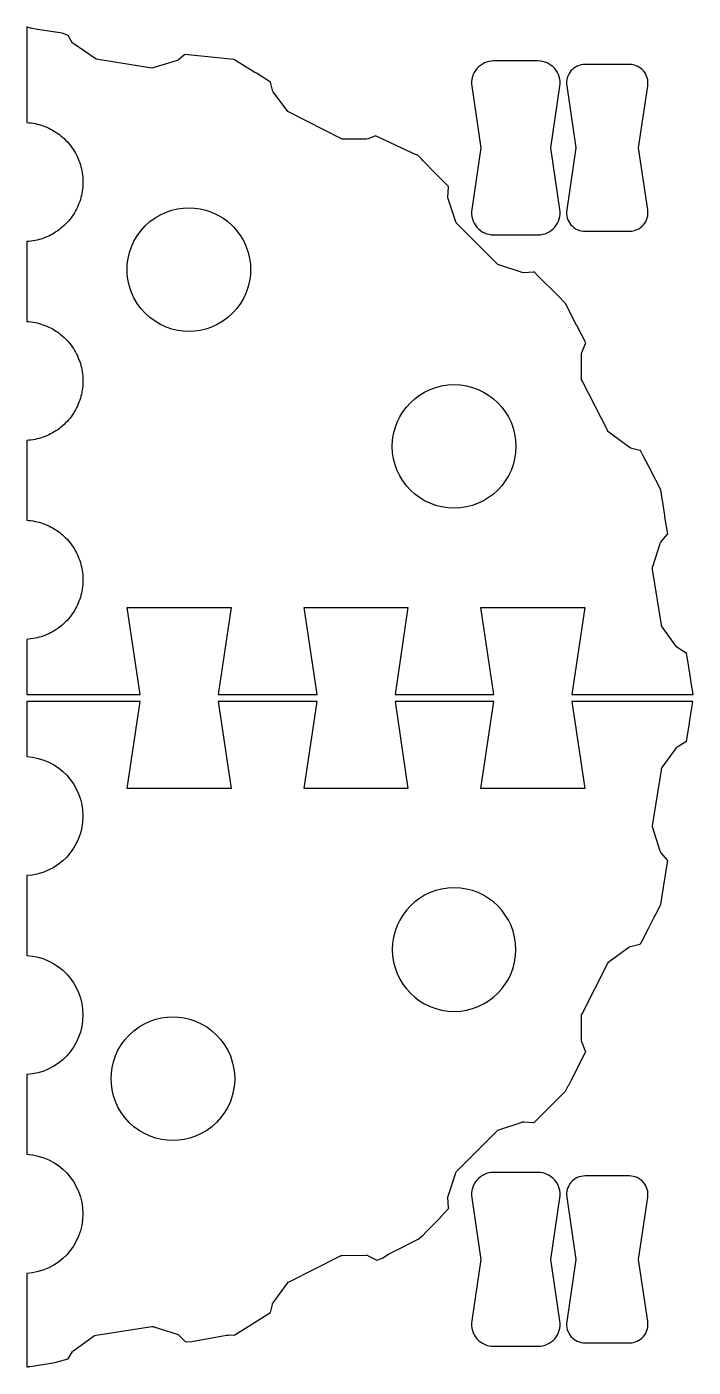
# Model space of a CAD drawing. Extents: x 88.6 to 103.7, y 223.8 to 254.2.
import ezdxf

# ---------------------------------------------------------------- set-up
doc = ezdxf.new("R2010")
doc.units = 0
doc.layers.add('DEFAULT', color=7, linetype='CONTINUOUS')

msp = doc.modelspace()

# ---------------------------------------------------------------- linework, layer by layer
at = {"layer": 'DEFAULT'}
for points in [[(88.633, 251.988), (88.68, 251.985), (88.726, 251.98), (88.773, 251.973), (88.819, 251.964), (88.864, 251.954), (88.91, 251.943), (88.955, 251.929), (88.999, 251.915), (89.043, 251.898), (89.087, 251.881), (89.129, 251.861), (89.171, 251.841), (89.213, 251.818), (89.253, 251.795), (89.293, 251.77), (89.332, 251.743), (89.369, 251.716), (89.406, 251.687), (89.442, 251.656), (89.477, 251.625), (89.51, 251.592), (89.543, 251.558), (89.574, 251.523), (89.604, 251.487), (89.633, 251.45), (89.66, 251.412), (89.686, 251.373), (89.711, 251.333), (89.735, 251.293), (89.756, 251.251), (89.777, 251.209), (89.796, 251.166), (89.813, 251.123), (89.829, 251.079), (89.844, 251.034), (89.857, 250.989), (89.868, 250.943), (89.878, 250.898), (89.886, 250.851), (89.892, 250.805), (89.897, 250.758), (89.9, 250.712), (89.902, 250.665), (89.902, 250.618), (89.9, 250.571), (89.897, 250.524), (89.892, 250.478), (89.886, 250.431), (89.878, 250.385), (89.868, 250.339), (89.857, 250.294), (89.844, 250.249), (89.829, 250.204), (89.813, 250.16), (89.796, 250.116), (89.777, 250.073), (89.756, 250.031), (89.735, 249.99), (89.711, 249.949), (89.686, 249.909), (89.66, 249.87), (89.633, 249.832), (89.604, 249.795), (89.574, 249.759), (89.543, 249.724), (89.51, 249.691), (89.477, 249.658), (89.442, 249.626), (89.406, 249.596), (89.369, 249.567), (89.332, 249.539), (89.293, 249.513), (89.253, 249.488), (89.213, 249.464), (89.171, 249.442), (89.129, 249.421), (89.087, 249.402), (89.043, 249.384), (88.999, 249.368), (88.955, 249.353), (88.91, 249.34), (88.864, 249.328), (88.819, 249.318), (88.773, 249.31), (88.726, 249.303), (88.68, 249.298), (88.633, 249.294), (88.633, 247.488), (88.68, 247.485), (88.726, 247.48), (88.773, 247.473), (88.819, 247.464), (88.864, 247.454), (88.91, 247.443), (88.955, 247.429), (88.999, 247.415), (89.043, 247.398), (89.087, 247.381), (89.129, 247.361), (89.171, 247.341), (89.213, 247.318), (89.253, 247.295), (89.293, 247.27), (89.332, 247.243), (89.369, 247.216), (89.406, 247.187), (89.442, 247.156), (89.477, 247.125), (89.51, 247.092), (89.543, 247.058), (89.574, 247.023), (89.604, 246.987), (89.633, 246.95), (89.66, 246.912), (89.686, 246.873), (89.711, 246.833), (89.735, 246.793), (89.756, 246.751), (89.777, 246.709), (89.796, 246.666), (89.813, 246.623), (89.829, 246.579), (89.844, 246.534), (89.857, 246.489), (89.868, 246.443), (89.878, 246.398), (89.886, 246.351), (89.892, 246.305), (89.897, 246.258), (89.9, 246.212), (89.902, 246.165), (89.902, 246.118), (89.9, 246.071), (89.897, 246.024), (89.892, 245.978), (89.886, 245.931), (89.878, 245.885), (89.868, 245.839), (89.857, 245.794), (89.844, 245.749), (89.829, 245.704), (89.813, 245.66), (89.796, 245.616), (89.777, 245.573), (89.756, 245.531), (89.735, 245.49), (89.711, 245.449), (89.686, 245.409), (89.66, 245.37), (89.633, 245.332), (89.604, 245.295), (89.574, 245.259), (89.543, 245.224), (89.51, 245.191), (89.477, 245.158), (89.442, 245.126), (89.406, 245.096), (89.369, 245.067), (89.332, 245.039), (89.293, 245.013), (89.253, 244.988), (89.213, 244.964), (89.171, 244.942), (89.129, 244.921), (89.087, 244.902), (89.043, 244.884), (88.999, 244.868), (88.955, 244.853), (88.91, 244.84), (88.864, 244.828), (88.819, 244.818), (88.773, 244.81), (88.726, 244.803), (88.68, 244.798), (88.633, 244.794), (88.633, 242.988), (88.68, 242.985), (88.726, 242.98), (88.773, 242.973), (88.819, 242.964), (88.864, 242.954), (88.91, 242.943), (88.955, 242.929), (88.999, 242.915), (89.043, 242.898), (89.087, 242.881), (89.129, 242.861), (89.171, 242.841), (89.213, 242.818), (89.253, 242.795), (89.293, 242.77), (89.332, 242.743), (89.369, 242.716), (89.406, 242.687), (89.442, 242.656), (89.477, 242.625), (89.51, 242.592), (89.543, 242.558), (89.574, 242.523), (89.604, 242.487), (89.633, 242.45), (89.66, 242.412), (89.686, 242.373), (89.711, 242.333), (89.735, 242.293), (89.756, 242.251), (89.777, 242.209), (89.796, 242.166), (89.813, 242.123), (89.829, 242.079), (89.844, 242.034), (89.857, 241.989), (89.868, 241.943), (89.878, 241.898), (89.886, 241.851), (89.892, 241.805), (89.897, 241.758), (89.9, 241.712), (89.902, 241.665), (89.902, 241.618), (89.9, 241.571), (89.897, 241.524), (89.892, 241.478), (89.886, 241.431), (89.878, 241.385), (89.868, 241.339), (89.857, 241.294), (89.844, 241.249), (89.829, 241.204), (89.813, 241.16), (89.796, 241.116), (89.777, 241.073), (89.756, 241.031), (89.735, 240.99), (89.711, 240.949), (89.686, 240.909), (89.66, 240.87), (89.633, 240.832), (89.604, 240.795), (89.574, 240.759), (89.543, 240.724), (89.51, 240.691), (89.477, 240.658), (89.442, 240.626), (89.406, 240.596), (89.369, 240.567), (89.332, 240.539), (89.293, 240.513), (89.253, 240.488), (89.213, 240.464), (89.171, 240.442), (89.129, 240.421), (89.087, 240.402), (89.043, 240.384), (88.999, 240.368), (88.955, 240.353), (88.91, 240.34), (88.864, 240.328), (88.819, 240.318), (88.773, 240.31), (88.726, 240.303), (88.68, 240.298), (88.633, 240.294), (88.633, 239.048), (91.2, 239.048), (90.907, 241.015), (93.256, 241.015), (92.964, 239.048), (95.2, 239.048), (94.907, 241.015), (97.256, 241.015), (96.964, 239.048), (99.2, 239.048), (98.907, 241.015), (101.256, 241.015), (100.964, 239.048), (103.71, 239.048), (103.68, 239.238), (103.675, 239.269), (103.635, 239.523), (103.631, 239.548), (103.628, 239.558), (103.587, 239.818), (103.582, 239.849), (103.562, 239.975), (103.549, 239.983), (103.548, 239.984), (103.36, 240.1), (103.334, 240.123), (103.333, 240.125), (103.331, 240.127), (103.011, 240.575), (103.008, 240.579), (102.997, 240.595), (102.994, 240.613), (102.993, 240.619), (102.793, 241.878), (102.788, 241.914), (102.793, 241.932), (102.796, 241.939), (102.962, 242.464), (102.963, 242.467), (102.968, 242.482), (102.978, 242.494), (102.979, 242.495), (103.122, 242.664), (103.124, 242.666), (103.133, 242.677), (103.07, 243.07), (103.068, 243.091), (103.065, 243.109), (103.06, 243.141), (103.02, 243.395), (103.015, 243.426), (102.975, 243.679), (102.862, 243.9), (102.848, 243.928), (102.731, 244.158), (102.719, 244.182), (102.705, 244.202), (102.587, 244.435), (102.572, 244.462), (102.521, 244.564), (102.506, 244.568), (102.505, 244.568), (102.29, 244.621), (101.78, 245.001), (101.776, 245.01), (101.197, 246.145), (101.185, 246.169), (101.185, 246.188), (101.185, 246.19), (101.181, 246.742), (101.181, 246.749), (101.181, 246.769), (101.189, 246.785), (101.272, 246.986), (101.273, 246.989), (101.278, 247.002), (101.099, 247.354), (101.09, 247.372), (101.082, 247.387), (101.08, 247.392), (100.822, 247.897), (100.644, 248.075), (100.188, 248.531), (100.111, 248.609), (100.096, 248.606), (99.876, 248.59), (99.873, 248.589), (99.841, 248.593), (99.839, 248.594), (99.316, 248.769), (99.309, 248.771), (99.291, 248.777), (99.277, 248.79), (99.273, 248.794), (98.372, 249.696), (98.36, 249.708), (98.347, 249.721), (98.341, 249.739), (98.34, 249.741), (98.165, 250.264), (98.163, 250.271), (98.158, 250.287), (98.159, 250.303), (98.159, 250.304), (98.176, 250.524), (98.177, 250.541), (98.1, 250.617), (98.078, 250.639), (97.897, 250.821), (97.864, 250.854), (97.6, 251.125), (97.568, 251.162), (97.566, 251.164), (97.563, 251.167), (97.477, 251.248), (97.454, 251.259), (97.446, 251.262), (96.526, 251.689), (96.353, 251.618), (96.319, 251.611), (96.317, 251.611), (95.765, 251.615), (94.538, 252.237), (94.536, 252.239), (94.209, 252.683), (94.191, 252.717), (94.191, 252.718), (94.145, 252.905), (93.83, 253.104), (93.797, 253.123), (93.795, 253.124), (93.353, 253.396), (93.315, 253.419), (92.21, 253.532), (92.066, 253.41), (92.064, 253.408), (92.052, 253.398), (92.036, 253.393), (92.034, 253.392), (91.84, 253.331), (91.465, 253.221), (91.461, 253.222), (91.459, 253.222), (90.2, 253.421), (89.671, 253.788), (89.67, 253.788), (89.567, 253.956), (89.43, 254.008), (88.833, 254.103), (88.762, 254.114), (88.76, 254.115), (88.731, 254.121), (88.72, 254.122), (88.711, 254.124), (88.633, 254.155)], [(92.174, 250.053), (92.3, 250.059), (92.425, 250.053), (92.554, 250.035), (92.684, 250.005), (92.814, 249.961), (92.942, 249.903), (93.065, 249.831), (93.181, 249.746), (93.288, 249.649), (93.308, 249.627), (93.385, 249.542), (93.47, 249.426), (93.541, 249.303), (93.599, 249.175), (93.643, 249.046), (93.674, 248.915), (93.692, 248.786), (93.697, 248.661), (93.697, 248.644), (93.692, 248.535), (93.674, 248.407), (93.643, 248.276), (93.599, 248.146), (93.541, 248.019), (93.47, 247.896), (93.385, 247.78), (93.288, 247.672), (93.181, 247.576), (93.065, 247.491), (92.942, 247.419), (92.814, 247.361), (92.684, 247.317), (92.554, 247.286), (92.425, 247.269), (92.3, 247.263), (92.174, 247.269), (92.045, 247.286), (91.915, 247.317), (91.785, 247.361), (91.658, 247.419), (91.535, 247.491), (91.419, 247.576), (91.311, 247.672), (91.214, 247.78), (91.13, 247.896), (91.058, 248.019), (91, 248.146), (90.956, 248.276), (90.925, 248.407), (90.907, 248.535), (90.902, 248.661), (90.907, 248.786), (90.925, 248.915), (90.956, 249.046), (91, 249.175), (91.058, 249.303), (91.13, 249.426), (91.214, 249.542), (91.311, 249.649), (91.419, 249.746), (91.535, 249.831), (91.658, 249.903), (91.785, 249.961), (91.915, 250.005), (92.045, 250.035)], [(91.812, 231.744), (91.938, 231.75), (92.064, 231.744), (92.192, 231.726), (92.323, 231.696), (92.452, 231.651), (92.58, 231.593), (92.703, 231.522), (92.819, 231.437), (92.926, 231.34), (93.023, 231.233), (93.108, 231.117), (93.18, 230.994), (93.238, 230.866), (93.282, 230.736), (93.312, 230.606), (93.33, 230.477), (93.336, 230.352), (93.33, 230.226), (93.312, 230.097), (93.282, 229.967), (93.238, 229.837), (93.18, 229.71), (93.108, 229.587), (93.023, 229.471), (92.926, 229.363), (92.819, 229.266), (92.703, 229.182), (92.58, 229.11), (92.452, 229.052), (92.323, 229.008), (92.192, 228.977), (92.064, 228.96), (91.938, 228.954), (91.812, 228.96), (91.684, 228.977), (91.553, 229.008), (91.423, 229.052), (91.296, 229.11), (91.173, 229.182), (91.057, 229.266), (90.95, 229.363), (90.853, 229.471), (90.768, 229.587), (90.696, 229.71), (90.638, 229.837), (90.594, 229.967), (90.563, 230.097), (90.546, 230.226), (90.54, 230.352), (90.546, 230.477), (90.563, 230.606), (90.594, 230.736), (90.638, 230.866), (90.696, 230.994), (90.768, 231.117), (90.853, 231.233), (90.95, 231.34), (91.057, 231.437), (91.173, 231.522), (91.296, 231.593), (91.423, 231.651), (91.553, 231.696), (91.684, 231.726)]]:
    msp.add_lwpolyline(points, close=True, dxfattribs=at)
for points in [[(99.195, 249.448), (100.199, 249.448, 0.458143), (100.694, 250.022), (100.486, 251.416), (100.694, 252.81, 0.458143), (100.199, 253.383), (99.195, 253.383, 0.458143), (98.7, 252.81), (98.908, 251.416), (98.7, 250.022, 0.458143)], [(101.264, 249.528), (102.268, 249.528, 0.458143), (102.683, 250.01), (102.474, 251.416), (102.683, 252.821, 0.458143), (102.268, 253.303), (101.264, 253.303, 0.458143), (100.848, 252.821), (101.057, 251.416), (100.848, 250.01, 0.458143)], [(88.633, 237.641, -0.942373), (88.633, 234.947), (88.633, 233.141, -0.942373), (88.633, 230.447), (88.633, 228.641, -0.942373), (88.633, 225.947), (88.633, 223.824), (88.644, 223.831), (88.662, 223.834), (88.673, 223.836), (88.703, 223.841), (88.763, 223.85), (89.265, 223.93), (89.569, 224.014), (89.669, 224.176), (89.671, 224.179), (89.679, 224.192), (89.692, 224.202), (89.695, 224.203), (90.143, 224.524), (90.149, 224.528), (90.164, 224.539), (90.183, 224.542), (90.2, 224.545), (91.459, 224.744), (91.461, 224.744), (91.465, 224.745), (91.483, 224.748), (91.501, 224.742), (91.509, 224.74), (92.034, 224.574), (92.037, 224.573), (92.056, 224.567), (92.07, 224.552), (92.071, 224.551), (92.222, 224.395), (92.364, 224.405), (93.071, 224.531), (93.154, 224.546), (93.155, 224.546), (93.174, 224.549), (93.187, 224.551), (93.2, 224.554), (93.326, 224.548), (93.336, 224.553), (93.34, 224.555), (94.145, 225.061), (94.19, 225.246), (94.191, 225.249), (94.195, 225.264), (94.204, 225.277), (94.206, 225.279), (94.533, 225.723), (94.549, 225.744), (94.566, 225.753), (94.581, 225.761), (95.717, 226.339), (95.739, 226.35), (95.758, 226.351), (95.765, 226.351), (96.317, 226.355), (96.319, 226.355), (96.339, 226.355), (96.357, 226.345), (96.358, 226.345), (96.551, 226.242), (96.679, 226.291), (96.688, 226.297), (96.819, 226.379), (96.82, 226.38), (96.831, 226.386), (96.922, 226.436), (96.927, 226.438), (96.933, 226.441), (96.947, 226.446), (96.999, 226.472), (97.455, 226.705), (97.467, 226.712), (97.471, 226.715), (97.484, 226.724), (97.596, 226.802), (97.667, 226.884), (97.676, 226.894), (97.678, 226.896), (97.679, 226.897), (97.7, 226.919), (97.96, 227.179), (97.992, 227.211), (97.996, 227.215), (98.179, 227.42), (98.176, 227.436), (98.159, 227.66), (98.158, 227.679), (98.163, 227.695), (98.164, 227.697), (98.338, 228.22), (98.341, 228.227), (98.347, 228.245), (98.36, 228.258), (98.364, 228.262), (98.364, 228.263), (99.265, 229.164), (99.291, 229.189), (99.316, 229.198), (99.839, 229.372), (99.841, 229.373), (99.861, 229.379), (99.878, 229.376), (100.094, 229.36), (100.097, 229.36), (100.112, 229.358), (100.221, 229.467), (100.239, 229.486), (100.391, 229.638), (100.413, 229.66), (100.595, 229.842), (100.618, 229.864), (100.8, 230.047), (100.822, 230.069), (100.885, 230.192), (100.893, 230.207), (100.909, 230.239), (100.947, 230.314), (100.954, 230.327), (101.279, 230.965), (101.274, 230.975), (101.188, 231.183), (101.181, 231.201), (101.181, 231.217), (101.181, 231.219), (101.185, 231.771), (101.185, 231.778), (101.185, 231.797), (101.197, 231.819), (101.775, 232.955), (101.792, 232.987), (101.807, 232.998), (101.813, 233.002), (102.257, 233.33), (102.259, 233.331), (102.275, 233.343), (102.292, 233.346), (102.503, 233.397), (102.506, 233.398), (102.521, 233.402), (102.59, 233.539), (102.602, 233.562), (102.7, 233.753), (102.714, 233.781), (102.831, 234.01), (102.848, 234.044), (102.862, 234.072), (102.976, 234.296), (103.016, 234.545), (103.021, 234.577), (103.061, 234.831), (103.066, 234.862), (103.106, 235.115), (103.111, 235.146), (103.134, 235.29), (103.126, 235.298), (102.98, 235.469), (102.968, 235.484), (102.963, 235.499), (102.962, 235.502), (102.796, 236.027), (102.788, 236.052), (102.791, 236.071), (102.792, 236.077), (102.991, 237.336), (102.993, 237.348), (102.997, 237.371), (103.008, 237.387), (103.009, 237.389), (103.011, 237.391), (103.331, 237.839), (103.334, 237.843), (103.346, 237.86), (103.362, 237.868), (103.546, 237.982), (103.549, 237.983), (103.562, 237.991), (103.625, 238.393), (103.627, 238.397), (103.628, 238.407), (103.628, 238.412), (103.629, 238.417), (103.63, 238.423), (103.635, 238.454), (103.675, 238.709), (103.68, 238.74), (103.704, 238.888), (100.964, 238.888), (101.256, 236.92), (98.907, 236.92), (99.2, 238.888), (96.964, 238.888), (97.256, 236.92), (94.907, 236.92), (95.2, 238.888), (92.964, 238.888), (93.256, 236.92), (90.907, 236.92), (91.2, 238.888), (88.633, 238.888)], [(99.195, 224.296), (100.199, 224.296, 0.458143), (100.694, 224.869), (100.486, 226.263), (100.694, 227.658, 0.458143), (100.199, 228.231), (99.195, 228.231, 0.458143), (98.7, 227.658), (98.908, 226.263), (98.7, 224.869, 0.458143)], [(101.264, 224.376), (102.268, 224.376, 0.458143), (102.683, 224.858), (102.474, 226.263), (102.683, 227.669, 0.458143), (102.268, 228.151), (101.264, 228.151, 0.458143), (100.848, 227.669), (101.057, 226.263), (100.848, 224.858, 0.458143)]]:
    msp.add_lwpolyline(points, format="xyb", close=True, dxfattribs=at)
msp.add_circle((98.3, 244.661, 197.379), 1.398, dxfattribs=at)
at = {"layer": 'DEFAULT', "extrusion": (0, 0, -1)}
msp.add_circle((-98.3, 233.274, -197.379), 1.398, dxfattribs=at)

doc.saveas('drawing.dxf')
